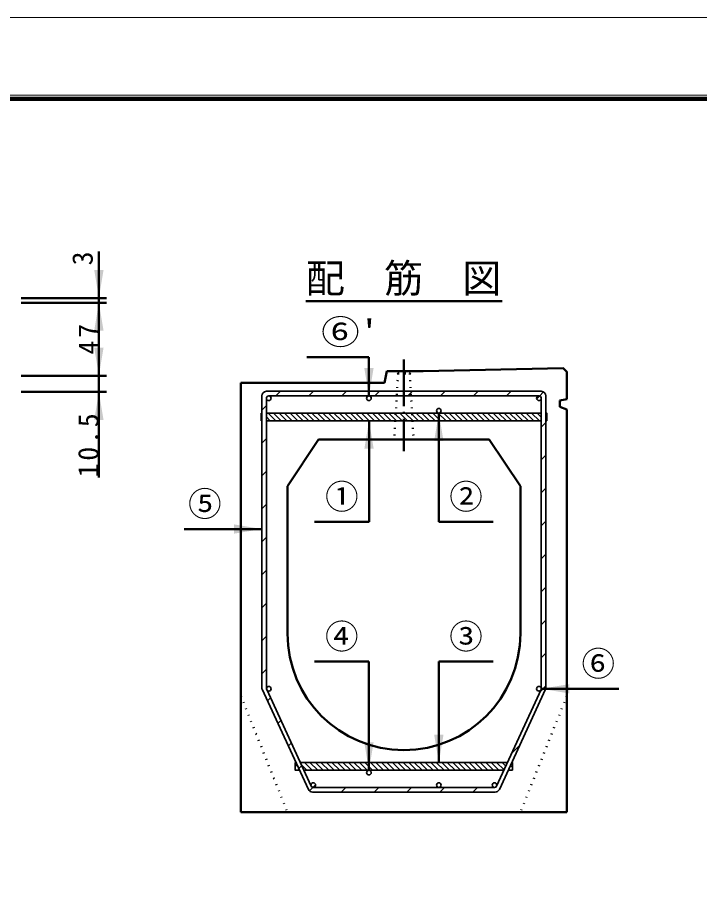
# Model space of a CAD drawing. Units: millimetres, scale not verified. Extents: x -2102 to 2102, y -1485 to 1485.
# Drawn here: x -1217 to -338, y 367 to 1485 of the extents above; entities that cross this region are included whole.
import ezdxf
from ezdxf.enums import TextEntityAlignment as Align

# ---------------------------------------------------------------- set-up
doc = ezdxf.new("R2010")
doc.units = ezdxf.units.MM
doc.header["$LTSCALE"] = 5
doc.linetypes.add('DOTTED', pattern=[1.75, 0.25, -1.5])
doc.linetypes.add('LONG_DASHED_DOTTED', pattern=[15.25, 12, -1.5, 0.25, -1.5])
doc.layers.add('0-0_V-nasSTD', color=7, linetype='Continuous', lineweight=35)
doc.layers.add('0-1_0', color=7, linetype='Continuous', lineweight=50)
doc.styles.add('ＭＳ ゴシック', font='')
doc.styles.get('ＭＳ ゴシック').set_extended_font_data('MS Gothic')

msp = doc.modelspace()

# ---------------------------------------------------------------- linework, layer by layer
at = {"layer": '0-0_V-nasSTD', "lineweight": 50}
msp.add_line((-764.043, 1047.556), (-764.043, 997.556), dxfattribs=at)
at = {"layer": '0-0_V-nasSTD'}
for p, q in [((-902.043, 997.556), (-902.043, 622.409)), ((-542.043, 1003.556), (-896.043, 1003.556)), ((-545.043, 997.556), (-893.043, 997.556)), ((-877.872, 1003.556), (-883.872, 997.556)), ((-877.872, 1003.556), (-883.872, 997.556)), ((-877.872, 1003.556), (-883.872, 997.556)), ((-877.872, 1003.556), (-883.872, 997.556)), ((-835.445, 1003.556), (-841.445, 997.556)), ((-835.445, 1003.556), (-841.445, 997.556)), ((-835.445, 1003.556), (-841.445, 997.556)), ((-835.445, 1003.556), (-841.445, 997.556)), ((-793.019, 1003.556), (-799.019, 997.556)), ((-793.019, 1003.556), (-799.019, 997.556)), ((-793.019, 1003.556), (-799.019, 997.556)), ((-793.019, 1003.556), (-799.019, 997.556)), ((-750.593, 1003.556), (-756.593, 997.556)), ((-750.593, 1003.556), (-756.593, 997.556)), ((-750.593, 1003.556), (-756.593, 997.556)), ((-750.593, 1003.556), (-756.593, 997.556)), ((-671.74, 997.556), (-665.74, 1003.556)), ((-623.313, 1003.556), (-629.313, 997.556)), ((-623.313, 1003.556), (-629.313, 997.556)), ((-623.313, 1003.556), (-629.313, 997.556)), ((-623.313, 1003.556), (-629.313, 997.556)), ((-580.887, 1003.556), (-586.887, 997.556)), ((-580.887, 1003.556), (-586.887, 997.556)), ((-580.887, 1003.556), (-586.887, 997.556)), ((-580.887, 1003.556), (-586.887, 997.556)), ((-539.185, 1002.832), (-544.509, 997.508)), ((-539.185, 1002.832), (-544.509, 997.508)), ((-539.185, 1002.832), (-544.509, 997.508)), ((-536.043, 622.409), (-536.043, 997.556)), ((-896.043, 985.385), (-902.043, 979.385)), ((-896.043, 985.385), (-902.043, 979.385)), ((-896.043, 985.385), (-902.043, 979.385)), ((-896.043, 985.385), (-902.043, 979.385)), ((-896.043, 994.556), (-896.043, 620.68)), ((-542.043, 620.68), (-542.043, 994.556)), ((-903.043, 975.556), (-902.043, 975.556)), ((-903.043, 975.556), (-903.043, 965.556)), ((-542.043, 975.556), (-896.043, 975.556)), ((-894.004, 975.556), (-884.004, 965.556)), ((-886.933, 975.556), (-876.933, 965.556)), ((-879.862, 975.556), (-869.862, 965.556)), ((-872.791, 975.556), (-862.791, 965.556)), ((-865.72, 975.556), (-855.72, 965.556)), ((-858.649, 975.556), (-848.649, 965.556)), ((-851.578, 975.556), (-841.578, 965.556)), ((-844.506, 975.556), (-834.506, 965.556)), ((-837.435, 975.556), (-827.435, 965.556)), ((-830.364, 975.556), (-820.364, 965.556)), ((-823.293, 975.556), (-813.293, 965.556)), ((-816.222, 975.556), (-806.222, 965.556)), ((-809.151, 975.556), (-799.151, 965.556)), ((-802.08, 975.556), (-792.08, 965.556)), ((-795.009, 975.556), (-785.009, 965.556)), ((-787.938, 975.556), (-777.938, 965.556)), ((-780.867, 975.556), (-770.867, 965.556)), ((-773.796, 975.556), (-763.796, 965.556)), ((-766.725, 975.556), (-756.725, 965.556)), ((-759.654, 975.556), (-749.654, 965.556)), ((-752.583, 975.556), (-742.583, 965.556)), ((-745.512, 975.556), (-735.512, 965.556)), ((-738.44, 975.556), (-728.44, 965.556)), ((-731.369, 975.556), (-721.369, 965.556)), ((-724.298, 975.556), (-714.298, 965.556)), ((-717.227, 975.556), (-707.227, 965.556)), ((-710.156, 975.556), (-700.156, 965.556)), ((-703.085, 975.556), (-693.085, 965.556)), ((-696.014, 975.556), (-686.014, 965.556)), ((-688.943, 975.556), (-678.943, 965.556)), ((-681.872, 975.556), (-671.872, 965.556)), ((-674.801, 975.556), (-664.801, 965.556)), ((-667.73, 975.556), (-657.73, 965.556)), ((-660.659, 975.556), (-650.659, 965.556)), ((-653.588, 975.556), (-643.588, 965.556)), ((-646.517, 975.556), (-636.517, 965.556)), ((-639.446, 975.556), (-629.446, 965.556)), ((-632.374, 975.556), (-622.374, 965.556)), ((-625.303, 975.556), (-615.303, 965.556)), ((-618.232, 975.556), (-608.232, 965.556)), ((-611.161, 975.556), (-601.161, 965.556)), ((-604.09, 975.556), (-594.09, 965.556)), ((-597.019, 975.556), (-587.019, 965.556)), ((-589.948, 975.556), (-579.948, 965.556)), ((-582.877, 975.556), (-572.877, 965.556)), ((-575.806, 975.556), (-565.806, 965.556)), ((-568.735, 975.556), (-558.735, 965.556)), ((-561.664, 975.556), (-551.664, 965.556)), ((-554.593, 975.556), (-544.593, 965.556)), ((-547.522, 975.556), (-542.043, 970.078)), ((-903.043, 970.453), (-902.043, 969.453)), ((-902.043, 965.556), (-903.043, 965.556)), ((-896.043, 970.524), (-891.075, 965.556)), ((-542.043, 965.556), (-896.043, 965.556)), ((-536.043, 963.547), (-542.043, 957.547)), ((-536.043, 963.547), (-542.043, 957.547)), ((-536.043, 963.547), (-542.043, 957.547)), ((-536.043, 963.547), (-542.043, 957.547)), ((-536.043, 971.149), (-535.043, 970.149)), ((-896.043, 942.959), (-902.043, 936.959)), ((-896.043, 942.959), (-902.043, 936.959)), ((-896.043, 942.959), (-902.043, 936.959)), ((-896.043, 942.959), (-902.043, 936.959)), ((-536.043, 921.121), (-542.043, 915.121)), ((-536.043, 921.121), (-542.043, 915.121)), ((-536.043, 921.121), (-542.043, 915.121)), ((-536.043, 921.121), (-542.043, 915.121)), ((-896.043, 900.532), (-902.043, 894.532)), ((-896.043, 900.532), (-902.043, 894.532)), ((-896.043, 900.532), (-902.043, 894.532)), ((-896.043, 900.532), (-902.043, 894.532)), ((-536.043, 878.695), (-542.043, 872.695)), ((-536.043, 878.695), (-542.043, 872.695)), ((-536.043, 878.695), (-542.043, 872.695)), ((-536.043, 878.695), (-542.043, 872.695)), ((-896.043, 858.106), (-902.043, 852.106)), ((-896.043, 858.106), (-902.043, 852.106)), ((-896.043, 858.106), (-902.043, 852.106)), ((-896.043, 858.106), (-902.043, 852.106)), ((-542.043, 830.268), (-536.043, 836.268)), ((-542.043, 830.268), (-536.043, 836.268)), ((-542.043, 830.268), (-536.043, 836.268)), ((-542.043, 830.268), (-536.043, 836.268)), ((-896.043, 815.68), (-902.043, 809.68)), ((-896.043, 815.68), (-902.043, 809.68)), ((-896.043, 815.68), (-902.043, 809.68)), ((-896.043, 815.68), (-902.043, 809.68)), ((-542.043, 787.842), (-536.043, 793.842)), ((-542.043, 787.842), (-536.043, 793.842)), ((-542.043, 787.842), (-536.043, 793.842)), ((-542.043, 787.842), (-536.043, 793.842)), ((-896.043, 773.253), (-902.043, 767.253)), ((-896.043, 773.253), (-902.043, 767.253)), ((-896.043, 773.253), (-902.043, 767.253)), ((-896.043, 773.253), (-902.043, 767.253)), ((-542.043, 745.415), (-536.043, 751.415)), ((-542.043, 745.415), (-536.043, 751.415)), ((-542.043, 745.415), (-536.043, 751.415)), ((-542.043, 745.415), (-536.043, 751.415)), ((-896.043, 730.827), (-902.043, 724.827)), ((-896.043, 730.827), (-902.043, 724.827)), ((-896.043, 730.827), (-902.043, 724.827)), ((-896.043, 730.827), (-902.043, 724.827)), ((-542.043, 702.989), (-536.043, 708.989)), ((-542.043, 702.989), (-536.043, 708.989)), ((-542.043, 702.989), (-536.043, 708.989)), ((-542.043, 702.989), (-536.043, 708.989)), ((-896.043, 688.4), (-902.043, 682.4)), ((-896.043, 688.4), (-902.043, 682.4)), ((-896.043, 688.4), (-902.043, 682.4)), ((-896.043, 688.4), (-902.043, 682.4)), ((-542.043, 660.563), (-536.043, 666.563)), ((-542.043, 660.563), (-536.043, 666.563)), ((-542.043, 660.563), (-536.043, 666.563)), ((-542.043, 660.563), (-536.043, 666.563)), ((-896.043, 645.974), (-902.043, 639.974)), ((-896.043, 645.974), (-902.043, 639.974)), ((-896.043, 645.974), (-902.043, 639.974)), ((-896.043, 645.974), (-902.043, 639.974)), ((-842.02, 491.042), (-901.491, 619.894)), ((-838.479, 495.299), (-895.767, 619.423)), ((-599.607, 495.299), (-542.319, 619.423)), ((-596.066, 491.042), (-536.595, 619.894)), ((-543.659, 616.52), (-536.043, 624.136)), ((-543.659, 616.52), (-536.043, 624.136)), ((-543.659, 616.52), (-536.043, 624.136)), ((-543.659, 616.52), (-536.043, 624.136)), ((-890.841, 608.75), (-894.608, 604.982)), ((-890.841, 608.75), (-894.608, 604.982)), ((-890.841, 608.75), (-894.608, 604.982)), ((-890.841, 608.75), (-894.608, 604.982)), ((-877.443, 579.721), (-881.21, 575.954)), ((-877.443, 579.721), (-881.21, 575.954)), ((-877.443, 579.721), (-881.21, 575.954)), ((-877.443, 579.721), (-881.21, 575.954)), ((-864.045, 550.693), (-867.813, 546.925)), ((-864.045, 550.693), (-867.813, 546.925)), ((-864.045, 550.693), (-867.813, 546.925)), ((-864.045, 550.693), (-867.813, 546.925)), ((-580.024, 537.728), (-569.798, 547.955)), ((-580.024, 537.728), (-569.798, 547.955)), ((-580.024, 537.728), (-569.798, 547.955)), ((-580.024, 537.728), (-569.798, 547.955)), ((-858.95, 525.556), (-858.95, 515.556)), ((-858.95, 525.556), (-857.95, 525.556)), ((-585.642, 525.556), (-852.444, 525.556)), ((-847.055, 525.556), (-837.055, 515.556)), ((-839.984, 525.556), (-829.984, 515.556)), ((-832.913, 525.556), (-826.649, 519.292)), ((-825.842, 525.556), (-824.57, 524.285)), ((-818.771, 525.556), (-808.771, 515.556)), ((-811.699, 525.556), (-801.699, 515.556)), ((-804.628, 525.556), (-794.628, 515.556)), ((-797.557, 525.556), (-787.557, 515.556)), ((-790.486, 525.556), (-780.486, 515.556)), ((-783.415, 525.556), (-773.415, 515.556)), ((-776.344, 525.556), (-766.344, 515.556)), ((-769.273, 525.556), (-759.273, 515.556)), ((-762.202, 525.556), (-752.202, 515.556)), ((-755.131, 525.556), (-745.131, 515.556)), ((-748.06, 525.556), (-738.06, 515.556)), ((-740.989, 525.556), (-730.989, 515.556)), ((-733.918, 525.556), (-723.918, 515.556)), ((-726.847, 525.556), (-716.847, 515.556)), ((-719.776, 525.556), (-709.776, 515.556)), ((-712.705, 525.556), (-702.705, 515.556)), ((-705.633, 525.556), (-695.633, 515.556)), ((-698.562, 525.556), (-688.562, 515.556)), ((-691.491, 525.556), (-681.491, 515.556)), ((-684.42, 525.556), (-674.42, 515.556)), ((-677.349, 525.556), (-667.349, 515.556)), ((-670.278, 525.556), (-660.278, 515.556)), ((-663.207, 525.556), (-653.207, 515.556)), ((-656.136, 525.556), (-646.136, 515.556)), ((-649.065, 525.556), (-639.065, 515.556)), ((-641.994, 525.556), (-631.994, 515.556)), ((-634.923, 525.556), (-624.923, 515.556)), ((-627.852, 525.556), (-617.852, 515.556)), ((-620.781, 525.556), (-610.781, 515.556)), ((-613.71, 525.556), (-603.71, 515.556)), ((-606.639, 525.556), (-596.639, 515.556)), ((-599.567, 525.556), (-590.04, 516.029)), ((-592.496, 525.556), (-587.807, 520.867)), ((-580.136, 525.556), (-579.136, 525.556)), ((-579.136, 525.556), (-579.136, 515.556)), ((-858.95, 523.309), (-855.167, 519.526)), ((-858.95, 516.238), (-858.268, 515.556)), ((-858.95, 515.556), (-853.335, 515.556)), ((-854.415, 517.896), (-850.647, 521.664)), ((-854.415, 517.896), (-850.647, 521.664)), ((-854.415, 517.896), (-850.647, 521.664)), ((-854.415, 517.896), (-850.647, 521.664)), ((-851.002, 522.432), (-844.126, 515.556)), ((-590.258, 515.556), (-847.828, 515.556)), ((-826.649, 519.292), (-822.913, 515.556)), ((-824.57, 524.285), (-815.842, 515.556)), ((-584.751, 515.556), (-579.136, 515.556)), ((-584.039, 517.099), (-582.496, 515.556)), ((-581.806, 521.937), (-579.136, 519.267)), ((-840.691, 489.193), (-836.282, 493.603)), ((-840.691, 489.193), (-836.282, 493.603)), ((-840.691, 489.193), (-836.282, 493.603)), ((-840.691, 489.193), (-836.282, 493.603)), ((-838.479, 495.299), (-838.479, 495.299)), ((-836.282, 493.603), (-832.801, 497.084)), ((-835.755, 493.556), (-602.331, 493.556)), ((-835.755, 493.556), (-835.755, 493.556)), ((-799.902, 487.556), (-793.902, 493.556)), ((-799.902, 487.556), (-793.902, 493.556)), ((-799.902, 487.556), (-793.902, 493.556)), ((-799.902, 487.556), (-793.902, 493.556)), ((-757.476, 487.556), (-751.476, 493.556)), ((-757.476, 487.556), (-751.476, 493.556)), ((-757.476, 487.556), (-751.476, 493.556)), ((-757.476, 487.556), (-751.476, 493.556)), ((-715.049, 487.556), (-709.049, 493.556)), ((-715.049, 487.556), (-709.049, 493.556)), ((-715.049, 487.556), (-709.049, 493.556)), ((-715.049, 487.556), (-709.049, 493.556)), ((-672.623, 487.556), (-666.623, 493.556)), ((-672.623, 487.556), (-666.623, 493.556)), ((-672.623, 487.556), (-666.623, 493.556)), ((-672.623, 487.556), (-666.623, 493.556)), ((-630.196, 487.556), (-624.196, 493.556)), ((-630.196, 487.556), (-624.196, 493.556)), ((-630.196, 487.556), (-624.196, 493.556)), ((-630.196, 487.556), (-624.196, 493.556)), ((-836.573, 487.556), (-601.513, 487.556))]:
    msp.add_line(p, q, dxfattribs=at)
at = {"layer": '0-0_V-nasSTD', "lineweight": 18}
for points in [[(-2102.5, -1485), (-2102.5, 1485), (2102.5, 1485), (2102.5, -1485)], [(-2002.5, -1385), (-2002.5, 1385), (2002.5, 1385), (2002.5, -1385)]]:
    msp.add_lwpolyline(points, close=True, dxfattribs=at)
at = {"layer": '0-0_V-nasSTD', "lineweight": 100}
msp.add_lwpolyline([(1997.5, -1380), (1997.5, 1380), (-1997.5, 1380)], dxfattribs=at)
at = {"layer": '0-0_V-nasSTD'}
for points in [[(-708.166, 1003.556), (-710.078, 1001.645), (-714.166, 997.556)], [(-539.185, 1002.832), (-544.509, 997.508), (-547.995, 994.022)], [(-536.043, 975.556), (-535.043, 975.556), (-535.043, 965.556), (-536.043, 965.556)]]:
    msp.add_lwpolyline(points, dxfattribs=at)
for centre in [(-893.043, 994.556), (-764.043, 994.556), (-545.043, 994.556), (-674.043, 978.556), (-892.989, 620.556), (-545.1, 620.556), (-764.043, 512.556), (-764.043, 512.556), (-835.755, 496.556), (-674.043, 496.556), (-602.331, 496.556)]:
    msp.add_circle(centre, 3, dxfattribs=at)
for centre, radius, start, end in [((-896.043, 997.556), 6, 90, 180), ((-893.043, 994.556), 3, 90, 180), ((-893.043, 994.556), 3, 90, 180), ((-893.043, 994.556), 3, 90, 180), ((-545.043, 994.556), 3, 0, 90), ((-545.043, 994.556), 3, 0, 90), ((-545.043, 994.556), 3, 0, 90), ((-542.043, 997.556), 6, 0, 90), ((-896.043, 622.409), 6, 180, 204.77514), ((-893.043, 620.68), 3, 180, 204.77514), ((-545.043, 620.68), 3, 335.22486, 0), ((-542.043, 622.409), 6, 335.22486, 0), ((-835.755, 496.556), 3, 204.77514, 270), ((-835.755, 496.556), 3, 204.77514, 246.91867), ((-835.755, 496.556), 3, 204.76951, 246.91107), ((-835.755, 496.556), 3, 246.91107, 269.99301), ((-835.755, 496.556), 3, 246.91867, 270), ((-602.331, 496.556), 3, 270, 335.22486), ((-836.573, 493.556), 6, 204.77514, 270), ((-601.513, 493.556), 6, 270, 335.22486)]:
    msp.add_arc(centre, radius, start, end, dxfattribs=at)
for points in [[(-1117.91, 1159.66), (-1111.91, 1123.66), (-1105.91, 1159.66)], [(-1117.91, 1081.66), (-1111.91, 1117.66), (-1105.91, 1081.66)], [(-1117.91, 1059.66), (-1111.91, 1023.66), (-1105.91, 1059.66)], [(-770.043, 1033.556), (-764.043, 997.556), (-758.043, 1033.556)], [(-1117.91, 966.66), (-1111.91, 1002.66), (-1105.91, 966.66)], [(-680.043, 939.556), (-674.043, 975.556), (-668.043, 939.556)], [(-769.978, 929.556), (-763.978, 965.556), (-757.978, 929.556)], [(-938.043, 820.243), (-938.043, 832.243), (-902.043, 826.243)], [(-542.1, 620.556), (-506.1, 614.556), (-506.1, 626.556)], [(-680.043, 561.556), (-674.043, 525.556), (-668.043, 561.556)], [(-770.043, 551.556), (-764.043, 515.556), (-758.043, 551.556)]]:
    msp.add_solid(points, dxfattribs=at)
at = {"layer": '0-1_0'}
for p, q in [((-1111.91, 1183.66), (-1111.91, 1123.66)), ((-1211.91, 1123.66), (-1101.91, 1123.66)), ((-1111.91, 1123.66), (-1111.91, 1117.66)), ((-845.446, 1119.556), (-592.64, 1119.556)), ((-1211.91, 1117.66), (-1101.91, 1117.66)), ((-1111.91, 1023.66), (-1111.91, 1117.66)), ((-764.043, 1047.556), (-844.043, 1047.556)), ((-741.043, 1029.556), (-744.043, 1014.556)), ((-741.043, 1029.556), (-694.043, 1029.556)), ((-1211.91, 1023.66), (-1101.91, 1023.66)), ((-1111.91, 1002.66), (-1111.91, 1023.66)), ((-929.043, 461.556), (-929.043, 1014.556)), ((-929.043, 1014.556), (-744.043, 1014.556)), ((-1211.91, 1002.66), (-1101.91, 1002.66)), ((-1111.91, 892.66), (-1111.91, 1002.66)), ((-518.043, 991.556), (-509.043, 993.571)), ((-518.043, 983.556), (-518.043, 991.556)), ((-674.043, 835.556), (-674.043, 975.556)), ((-518.043, 983.556), (-509.043, 980.198)), ((-509.043, 461.556), (-509.043, 980.198)), ((-763.978, 835.556), (-763.978, 965.556)), ((-829.043, 941.556), (-869.043, 881.556)), ((-829.043, 941.556), (-609.043, 941.556)), ((-609.043, 941.556), (-569.043, 881.556)), ((-869.043, 881.556), (-869.043, 691.556)), ((-569.043, 881.556), (-569.043, 691.556)), ((-833.978, 835.556), (-763.978, 835.556)), ((-674.043, 835.556), (-604.043, 835.556)), ((-1002.043, 826.243), (-902.043, 826.243)), ((-834.043, 655.556), (-764.043, 655.556)), ((-764.043, 655.556), (-764.043, 515.556)), ((-674.043, 655.556), (-674.043, 525.556)), ((-674.043, 655.556), (-604.043, 655.556)), ((-442.1, 620.556), (-542.1, 620.556)), ((-929.043, 461.556), (-509.043, 461.556))]:
    msp.add_line(p, q, dxfattribs=at)
at = {"layer": '0-1_0', "linetype": 'LONG_DASHED_DOTTED'}
msp.add_line((-719.043, 1044.556), (-719.043, 926.556), dxfattribs=at)
at = {"layer": '0-1_0', "linetype": 'DOTTED'}
for p, q in [((-726.543, 1026.556), (-729.543, 1029.556)), ((-711.543, 1026.556), (-708.543, 1029.556)), ((-726.543, 1026.556), (-731.543, 941.556)), ((-726.543, 1026.556), (-711.543, 1026.556)), ((-711.543, 1026.556), (-706.543, 941.556)), ((-929.043, 611.556), (-869.043, 461.556)), ((-509.043, 611.556), (-569.043, 461.556))]:
    msp.add_line(p, q, dxfattribs=at)
at = {"layer": '0-1_0'}
msp.add_lwpolyline([(-694.043, 1029.556), (-514.043, 1033.556), (-509.043, 1028.556), (-509.043, 993.571)], dxfattribs=at)
for start, end in [(180, 270), (270, 0)]:
    msp.add_arc((-719.043, 691.556), 150, start, end, dxfattribs=at)

# ---------------------------------------------------------------- texts
at = {"layer": '0-0_V-nasSTD', "style": 'ＭＳ ゴシック'}
msp.add_text('3', height=26.39, rotation=90, dxfattribs=at).set_placement((-1111.91, 1165.66), align=Align.BOTTOM_LEFT)
for s, height, p in [('配\u3000筋\u3000図', 36.95, (-845.446, 1119.556)), ('①', 31.67, (-820.578, 842.556)), ('②', 31.67, (-660.643, 842.556)), ('⑤', 31.67, (-997.043, 833.243)), ('④', 31.67, (-820.643, 662.556)), ('③', 31.67, (-660.643, 662.556)), ('⑥', 31.67, (-490.3, 627.556))]:
    msp.add_text(s, height=height, dxfattribs=at).set_placement(p, align=Align.BOTTOM_LEFT)
at = {"layer": '0-0_V-nasSTD', "style": 'ＭＳ ゴシック', "width": 1.15}
msp.add_text("⑥'", height=31.67, dxfattribs=at).set_placement((-825.643, 1054.556), align=Align.BOTTOM_LEFT)
at = {"layer": '0-0_V-nasSTD', "char_height": 26.39, "attachment_point": 7, "rotation": 90, "style": 'ＭＳ ゴシック'}
for s, insert in [('\\T1.2;47', (-1111.91, 1050.86)), ('\\T1.2;10.5', (-1111.91, 892.66))]:
    msp.add_mtext(s, dxfattribs=dict(at, insert=insert))

doc.saveas('drawing.dxf')
